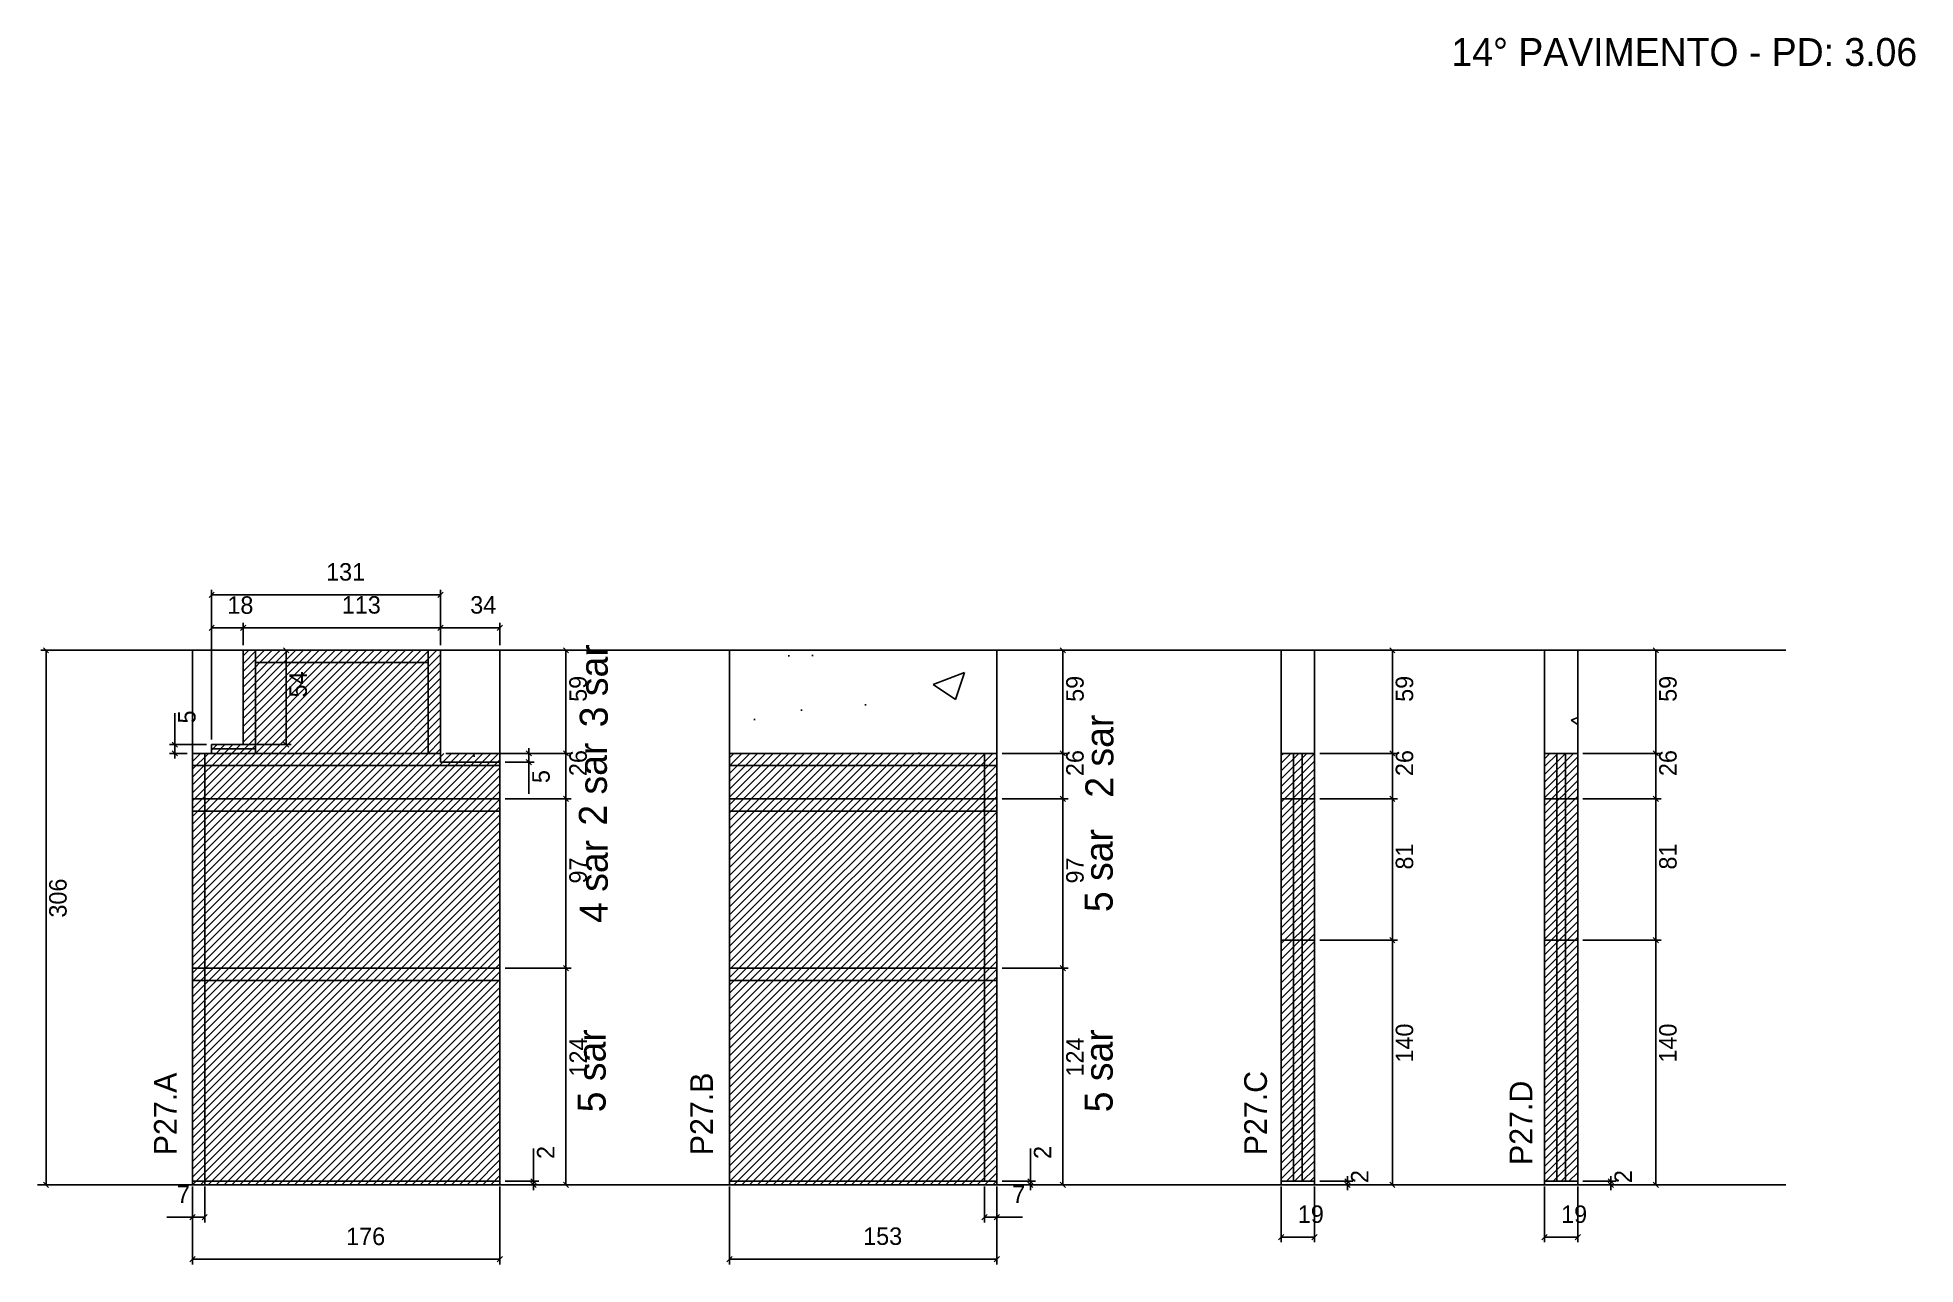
# Model space of a CAD drawing. Header units: metres. Extents: x 7628 to 8703, y 3945 to 4647.
import ezdxf

# ---------------------------------------------------------------- set-up
doc = ezdxf.new("R2010")
doc.units = ezdxf.units.M
for name, color, linetype in [('COTA', 7, 'Continuous'), ('Hachura', 7, 'Continuous'), ('NIVEL 2° PAV.', 7, 'Continuous'), ('NOMENCLATURA', 7, 'Continuous'), ('Nível', 7, 'Continuous'), ('Painéis', 7, 'Continuous'), ('SARR_2.2x7', 7, 'Continuous'), ('SARR_EDITAR', 7, 'Continuous'), ('Texto Seção', 7, 'Continuous')]:
    doc.layers.add(name, color=color, linetype=linetype)

msp = doc.modelspace()

# ---------------------------------------------------------------- hatches: boundary and pattern name
at = {"layer": 'COTA'}
h = msp.add_hatch(dxfattribs=at)
h.set_pattern_fill('AR-CONC')
h.paths.add_polyline_path([(7717.1, 4237.4), (7728.1, 4237.4), (7728.1, 4242.4), (7746.1, 4242.4), (7746.1, 4296.4), (7717.1, 4296.4), (7717.1, 4237.4)])
h = msp.add_hatch(dxfattribs=at)
h.set_pattern_fill('AR-CONC')
h.paths.add_polyline_path([(7893.1, 4232.4), (7893.1, 4296.4), (7859.1, 4296.4), (7859.1, 4232.4), (7893.1, 4232.4)])
h = msp.add_hatch(dxfattribs=at)
h.set_pattern_fill('AR-CONC')
h.paths.add_polyline_path([(8177.5, 4237.4), (8177.5, 4296.4), (8024.5, 4296.4), (8024.5, 4237.4), (8177.5, 4237.4)])
h = msp.add_hatch(dxfattribs=at)
h.set_pattern_fill('AR-CONC')
h.paths.add_polyline_path([(8359.3, 4296.4), (8340.3, 4296.4), (8340.3, 4237.4), (8359.3, 4237.4), (8359.3, 4296.4)])
h = msp.add_hatch(dxfattribs=at)
h.set_pattern_fill('AR-CONC')
h.paths.add_polyline_path([(8510, 4296.4), (8491, 4296.4), (8491, 4237.4), (8510, 4237.4), (8510, 4296.4)])
at = {"layer": 'Hachura'}
h = msp.add_hatch(dxfattribs=at)
h.set_pattern_fill('ANSI31')
h.paths.add_polyline_path([(7746.1, 4296.4), (7746.1, 4242.4), (7728.1, 4242.4), (7728.1, 4237.4), (7859.1, 4237.4), (7859.1, 4296.4), (7746.1, 4296.4)])
h = msp.add_hatch(dxfattribs=at)
h.set_pattern_fill('ANSI31')
h.paths.add_polyline_path([(7893.1, 4237.4), (7717.1, 4237.4), (7717.1, 3990.4), (7893.1, 3990.4), (7893.1, 4237.4)])
h = msp.add_hatch(dxfattribs=at)
h.set_pattern_fill('ANSI31')
h.paths.add_polyline_path([(8177.5, 4237.4), (8024.5, 4237.4), (8024.5, 3990.4), (8177.5, 3990.4), (8177.5, 4237.4)])
h = msp.add_hatch(dxfattribs=at)
h.set_pattern_fill('ANSI31')
h.paths.add_polyline_path([(8359.3, 4237.4), (8340.3, 4237.4), (8340.3, 3992.4), (8359.3, 3992.4), (8359.3, 4237.4)])
h = msp.add_hatch(dxfattribs=at)
h.set_pattern_fill('ANSI31')
h.paths.add_polyline_path([(8510, 4237.4), (8491, 4237.4), (8491, 3992.4), (8510, 3992.4), (8510, 4237.4)])

# ---------------------------------------------------------------- linework, layer by layer
at = {"layer": 'COTA', "color": 0, "lineweight": 25}
for p, q in [((7729.6, 4329.6), (7726.6, 4326.6)), ((7857.6, 4326.6), (7860.6, 4329.6)), ((7729.6, 4310.7), (7726.6, 4307.7)), ((7744.6, 4307.7), (7747.6, 4310.7)), ((7747.6, 4310.7), (7744.6, 4307.7)), ((7857.6, 4307.7), (7860.6, 4310.7)), ((7860.6, 4310.7), (7857.6, 4307.7)), ((7891.6, 4307.7), (7894.6, 4310.7)), ((7772.2, 4294.9), (7769.2, 4297.9)), ((7932.4, 4294.9), (7929.4, 4297.9)), ((8216.8, 4294.9), (8213.8, 4297.9)), ((8405.4, 4294.9), (8402.4, 4297.9)), ((8556.2, 4294.9), (8553.2, 4297.9)), ((7705.5, 4243.9), (7708.5, 4240.9)), ((7708.5, 4235.9), (7705.5, 4238.9)), ((7769.2, 4243.9), (7772.2, 4240.9)), ((7929.4, 4238.9), (7932.4, 4235.9)), ((8213.8, 4238.9), (8216.8, 4235.9)), ((8402.4, 4238.9), (8405.4, 4235.9)), ((8553.2, 4238.9), (8556.2, 4235.9)), ((7932.4, 4209.9), (7929.4, 4212.9)), ((8216.8, 4209.9), (8213.8, 4212.9)), ((8405.4, 4209.9), (8402.4, 4212.9)), ((8556.2, 4209.9), (8553.2, 4212.9)), ((8405.4, 4128.9), (8402.4, 4131.9)), ((8402.4, 4131.9), (8405.4, 4128.9)), ((8556.2, 4128.9), (8553.2, 4131.9)), ((8553.2, 4131.9), (8556.2, 4128.9)), ((7932.4, 4112.9), (7929.4, 4115.9)), ((7929.4, 4115.9), (7932.4, 4112.9)), ((8216.8, 4112.9), (8213.8, 4115.9)), ((8213.8, 4115.9), (8216.8, 4112.9)), ((7910.8, 3993.9), (7913.8, 3990.9)), ((7913.8, 3988.9), (7910.8, 3991.9)), ((7929.4, 3991.9), (7932.4, 3988.9)), ((8195.2, 3993.9), (8198.2, 3990.9)), ((8198.2, 3988.9), (8195.2, 3991.9)), ((8213.8, 3991.9), (8216.8, 3988.9)), ((8376.7, 3993.9), (8379.7, 3990.9)), ((8379.7, 3988.9), (8376.7, 3991.9)), ((8402.4, 3991.9), (8405.4, 3988.9)), ((8527.5, 3993.9), (8530.5, 3990.9)), ((8530.5, 3988.9), (8527.5, 3991.9)), ((8553.2, 3991.9), (8556.2, 3988.9)), ((7718.6, 3973.4), (7715.6, 3970.4)), ((7722.6, 3970.4), (7725.6, 3973.4)), ((8172, 3973.4), (8169, 3970.4)), ((8176, 3970.4), (8179, 3973.4)), ((8341.8, 3962), (8338.8, 3959)), ((8357.8, 3959), (8360.8, 3962)), ((8492.5, 3962), (8489.5, 3959)), ((8508.5, 3959), (8511.5, 3962)), ((7718.6, 3949.3), (7715.6, 3946.3)), ((7891.6, 3946.3), (7894.6, 3949.3)), ((8026, 3949.3), (8023, 3946.3)), ((8176, 3946.3), (8179, 3949.3))]:
    msp.add_line(p, q, dxfattribs=at)
at = {"layer": 'COTA', "color": 4, "lineweight": 25}
for p, q in [((7728.1, 4299.4), (7728.1, 4331.1)), ((7859.1, 4328.1), (7728.1, 4328.1)), ((7859.1, 4299.4), (7859.1, 4331.1)), ((7728.1, 4245.4), (7728.1, 4312.2)), ((7746.1, 4299.4), (7746.1, 4312.2)), ((7746.1, 4299.4), (7746.1, 4312.2)), ((7859.1, 4299.4), (7859.1, 4312.2)), ((7859.1, 4299.4), (7859.1, 4312.2)), ((7893.1, 4299.4), (7893.1, 4312.2)), ((7728.1, 4309.2), (7746.1, 4309.2)), ((7746.1, 4309.2), (7859.1, 4309.2)), ((7859.1, 4309.2), (7893.1, 4309.2)), ((7749.1, 4296.4), (7773.7, 4296.4)), ((7770.7, 4242.4), (7770.7, 4296.4)), ((7896.1, 4296.4), (7933.9, 4296.4)), ((7930.9, 4237.4), (7930.9, 4296.4)), ((8180.5, 4296.4), (8218.3, 4296.4)), ((8215.3, 4237.4), (8215.3, 4296.4)), ((8362.3, 4296.4), (8406.9, 4296.4)), ((8403.9, 4237.4), (8403.9, 4296.4)), ((8513, 4296.4), (8557.7, 4296.4)), ((8554.7, 4237.4), (8554.7, 4296.4)), ((7707, 4242.4), (7707, 4260.5)), ((7725.1, 4242.4), (7704, 4242.4)), ((7714.1, 4237.4), (7704, 4237.4)), ((7707, 4237.4), (7707, 4242.4)), ((7707, 4237.4), (7707, 4234.4)), ((7749.1, 4242.4), (7773.7, 4242.4)), ((7862.1, 4237.4), (7933.9, 4237.4)), ((8180.5, 4237.4), (8218.3, 4237.4)), ((8362.3, 4237.4), (8406.9, 4237.4)), ((8513, 4237.4), (8557.7, 4237.4)), ((7896.1, 4211.4), (7933.9, 4211.4)), ((7930.9, 4211.4), (7930.9, 4114.4)), ((8180.5, 4211.4), (8218.3, 4211.4)), ((8215.3, 4211.4), (8215.3, 4114.4)), ((8362.3, 4211.4), (8406.9, 4211.4)), ((8403.9, 4130.4), (8403.9, 4211.4)), ((8513, 4211.4), (8557.7, 4211.4)), ((8554.7, 4130.4), (8554.7, 4211.4)), ((8362.3, 4130.4), (8406.9, 4130.4)), ((8362.3, 4130.4), (8406.9, 4130.4)), ((8403.9, 3990.4), (8403.9, 4130.4)), ((8513, 4130.4), (8557.7, 4130.4)), ((8513, 4130.4), (8557.7, 4130.4)), ((8554.7, 3990.4), (8554.7, 4130.4)), ((7896.1, 4114.4), (7933.9, 4114.4)), ((7896.1, 4114.4), (7933.9, 4114.4)), ((7930.9, 3990.4), (7930.9, 4114.4)), ((8180.5, 4114.4), (8218.3, 4114.4)), ((8180.5, 4114.4), (8218.3, 4114.4)), ((8215.3, 3990.4), (8215.3, 4114.4)), ((7912.3, 3992.4), (7912.3, 4011.2)), ((8196.7, 3992.4), (8196.7, 4011.2)), ((7717.1, 3989.4), (7717.1, 3944.8)), ((7724.1, 3989.4), (7724.1, 3968.9)), ((7893.1, 3989.4), (7893.1, 3944.8)), ((7896.1, 3992.4), (7915.3, 3992.4)), ((7896.1, 3990.4), (7915.3, 3990.4)), ((7896.1, 3990.4), (7933.9, 3990.4)), ((7912.3, 3990.4), (7912.3, 3992.4)), ((7912.3, 3990.4), (7912.3, 3987.4)), ((8024.5, 3989.4), (8024.5, 3944.8)), ((8170.5, 3989.4), (8170.5, 3968.9)), ((8177.5, 3989.4), (8177.5, 3944.8)), ((8180.5, 3992.4), (8199.7, 3992.4)), ((8180.5, 3990.4), (8199.7, 3990.4)), ((8180.5, 3990.4), (8218.3, 3990.4)), ((8196.7, 3990.4), (8196.7, 3992.4)), ((8196.7, 3990.4), (8196.7, 3987.4)), ((8340.3, 3989.4), (8340.3, 3957.5)), ((8359.3, 3989.4), (8359.3, 3957.5)), ((8362.3, 3992.4), (8381.2, 3992.4)), ((8362.3, 3990.4), (8381.2, 3990.4)), ((8362.3, 3990.4), (8406.9, 3990.4)), ((8378.2, 3992.4), (8378.2, 3995.4)), ((8378.2, 3990.4), (8378.2, 3992.4)), ((8378.2, 3990.4), (8378.2, 3987.4)), ((8491, 3989.4), (8491, 3957.5)), ((8510, 3989.4), (8510, 3957.5)), ((8513, 3992.4), (8532, 3992.4)), ((8513, 3990.4), (8532, 3990.4)), ((8513, 3990.4), (8557.7, 3990.4)), ((8529, 3992.4), (8529, 3995.4)), ((8529, 3990.4), (8529, 3992.4)), ((8529, 3990.4), (8529, 3987.4)), ((7717.1, 3987.4), (7717.1, 3968.9)), ((8177.5, 3987.4), (8177.5, 3968.9)), ((7717.1, 3971.9), (7702.4, 3971.9)), ((7724.1, 3971.9), (7717.1, 3971.9)), ((8170.5, 3971.9), (8177.5, 3971.9)), ((8177.5, 3971.9), (8192.2, 3971.9)), ((8340.3, 3960.5), (8359.3, 3960.5)), ((8491, 3960.5), (8510, 3960.5)), ((7893.1, 3947.8), (7717.1, 3947.8)), ((8177.5, 3947.8), (8024.5, 3947.8))]:
    msp.add_line(p, q, dxfattribs=at)
at = {"layer": 'COTA', "color": 241, "lineweight": 25}
for p, q in [((7746.1, 4296.4), (7717.1, 4296.4)), ((7717.1, 4237.4), (7717.1, 4296.4)), ((7893.1, 4296.4), (7859.1, 4296.4)), ((7893.1, 4232.4), (7893.1, 4296.4)), ((8177.5, 4296.4), (8024.5, 4296.4)), ((8024.5, 4237.4), (8024.5, 4296.4)), ((8177.5, 4237.4), (8177.5, 4296.4))]:
    msp.add_line(p, q, dxfattribs=at)
for points in [[(8359.3, 4237.4), (8359.3, 4296.4), (8340.3, 4296.4), (8340.3, 4237.4)], [(8510, 4237.4), (8510, 4296.4), (8491, 4296.4), (8491, 4237.4)]]:
    msp.add_lwpolyline(points, dxfattribs=at)
at = {"layer": 'NIVEL 2° PAV.', "color": 4, "lineweight": 25}
for p, q in [((7647.9, 4296.4), (7630.3, 4296.4)), ((7633.3, 3990.4), (7633.3, 4296.4)), ((7737.9, 3990.4), (7630.3, 3990.4))]:
    msp.add_line(p, q, dxfattribs=at)
at = {"layer": 'NIVEL 2° PAV.', "color": 0, "lineweight": 25}
for p, q in [((7634.8, 4294.9), (7631.8, 4297.9)), ((7631.8, 3991.9), (7634.8, 3988.9))]:
    msp.add_line(p, q, dxfattribs=at)
at = {"layer": 'Nível', "color": 4, "lineweight": 25}
for p, q in [((7636.3, 4296.4), (8629.2, 4296.4)), ((7628.5, 3990.4), (8629.2, 3990.4))]:
    msp.add_line(p, q, dxfattribs=at)
at = {"layer": 'Painéis', "color": 200, "lineweight": 25}
for p, q in [((7746.1, 4242.4), (7746.1, 4296.4)), ((7859.1, 4296.4), (7746.1, 4296.4)), ((7859.1, 4296.4), (7859.1, 4232.4)), ((7859.1, 4237.4), (7717.1, 4237.4)), ((7717.1, 4211.4), (7717.1, 4237.4)), ((7728.1, 4242.4), (7746.1, 4242.4)), ((7728.1, 4237.4), (7728.1, 4242.4)), ((8177.5, 4237.4), (8024.5, 4237.4)), ((8024.5, 4211.4), (8024.5, 4237.4)), ((8177.5, 4211.4), (8177.5, 4237.4)), ((8340.3, 4237.4), (8359.3, 4237.4)), ((8340.3, 4211.4), (8340.3, 4237.4)), ((8359.3, 4211.4), (8359.3, 4237.4)), ((8491, 4237.4), (8510, 4237.4)), ((8491, 4211.4), (8491, 4237.4)), ((8510, 4211.4), (8510, 4237.4)), ((7859.1, 4232.4), (7893.1, 4232.4)), ((7893.1, 4211.4), (7893.1, 4232.4)), ((7717.1, 4211.4), (7717.1, 4114.4)), ((7893.1, 4211.4), (7717.1, 4211.4)), ((7893.1, 4114.4), (7893.1, 4211.4)), ((8024.5, 4211.4), (8024.5, 4114.4)), ((8177.5, 4211.4), (8024.5, 4211.4)), ((8177.5, 4114.4), (8177.5, 4211.4)), ((8340.3, 4130.4), (8340.3, 4211.4)), ((8340.3, 4211.4), (8359.3, 4211.4)), ((8359.3, 4130.4), (8359.3, 4211.4)), ((8491, 4130.4), (8491, 4211.4)), ((8491, 4211.4), (8510, 4211.4)), ((8510, 4130.4), (8510, 4211.4)), ((8340.3, 4130.4), (8340.3, 3992.4)), ((8359.3, 4130.4), (8340.3, 4130.4)), ((8359.3, 3992.4), (8359.3, 4130.4)), ((8491, 4130.4), (8491, 3992.4)), ((8510, 4130.4), (8491, 4130.4)), ((8510, 3992.4), (8510, 4130.4)), ((7717.1, 4114.4), (7717.1, 3990.4)), ((7717.1, 4114.4), (7893.1, 4114.4)), ((7893.1, 4114.4), (7717.1, 4114.4)), ((7893.1, 3990.4), (7893.1, 4114.4)), ((8024.5, 4114.4), (8024.5, 3990.4)), ((8024.5, 4114.4), (8177.5, 4114.4)), ((8177.5, 4114.4), (8024.5, 4114.4)), ((8177.5, 3990.4), (8177.5, 4114.4)), ((7717.1, 3992.4), (7893.1, 3992.4)), ((8024.5, 3992.4), (8177.5, 3992.4)), ((8340.3, 3992.4), (8359.3, 3992.4)), ((8491, 3992.4), (8510, 3992.4))]:
    msp.add_line(p, q, dxfattribs=at)
at = {"layer": 'Painéis', "color": 4, "lineweight": 25}
for p, q in [((7862.1, 4237.4), (7933.9, 4237.4)), ((7862.1, 4237.4), (7912.7, 4237.4)), ((7909.7, 4237.4), (7909.7, 4240.4)), ((7909.7, 4237.4), (7909.7, 4232.4)), ((7930.9, 4211.4), (7930.9, 4237.4)), ((8180.5, 4237.4), (8218.3, 4237.4)), ((8215.3, 4211.4), (8215.3, 4237.4)), ((8362.3, 4237.4), (8406.9, 4237.4)), ((8403.9, 4211.4), (8403.9, 4237.4)), ((8513, 4237.4), (8557.7, 4237.4)), ((8554.7, 4211.4), (8554.7, 4237.4)), ((7896.1, 4232.4), (7912.7, 4232.4)), ((7909.7, 4232.4), (7909.7, 4214.3)), ((7896.1, 4211.4), (7933.9, 4211.4)), ((8180.5, 4211.4), (8218.3, 4211.4)), ((8362.3, 4211.4), (8406.9, 4211.4)), ((8513, 4211.4), (8557.7, 4211.4))]:
    msp.add_line(p, q, dxfattribs=at)
at = {"layer": 'Painéis', "color": 0, "lineweight": 25}
for p, q in [((7908.2, 4238.9), (7911.2, 4235.9)), ((7932.4, 4235.9), (7929.4, 4238.9)), ((8216.8, 4235.9), (8213.8, 4238.9)), ((8405.4, 4235.9), (8402.4, 4238.9)), ((8556.2, 4235.9), (8553.2, 4238.9)), ((7911.2, 4230.9), (7908.2, 4233.9)), ((7929.4, 4212.9), (7932.4, 4209.9)), ((8213.8, 4212.9), (8216.8, 4209.9)), ((8402.4, 4212.9), (8405.4, 4209.9)), ((8553.2, 4212.9), (8556.2, 4209.9))]:
    msp.add_line(p, q, dxfattribs=at)
at = {"layer": 'Painéis', "color": 200, "lineweight": 25}
for points in [[(7893.1, 3992.4), (7717.1, 3992.4), (7717.1, 3990.4), (7893.1, 3990.4)], [(8177.5, 3992.4), (8024.5, 3992.4), (8024.5, 3990.4), (8177.5, 3990.4)], [(8340.3, 3992.4), (8359.3, 3992.4), (8359.3, 3990.4), (8340.3, 3990.4)], [(8491, 3992.4), (8510, 3992.4), (8510, 3990.4), (8491, 3990.4)]]:
    msp.add_lwpolyline(points, close=True, dxfattribs=at)
at = {"layer": 'SARR_2.2x7', "color": 40, "lineweight": 25}
for p, q in [((7753.1, 4242.4), (7753.1, 4296.4)), ((7753.1, 4289.4), (7852.1, 4289.4)), ((7852.1, 4296.4), (7852.1, 4237.4)), ((7724.1, 4211.4), (7724.1, 4237.4)), ((7746.1, 4242.4), (7753.1, 4242.4)), ((8170.5, 4211.4), (8170.5, 4237.4)), ((8347.3, 4211.4), (8347.3, 4237.4)), ((8352.2, 4211.4), (8352.2, 4237.4)), ((8498, 4211.4), (8498, 4237.4)), ((8503, 4211.4), (8503, 4237.4)), ((7893.1, 4230.4), (7717.1, 4230.4)), ((8177.5, 4230.4), (8024.5, 4230.4)), ((7893.1, 4204.4), (7717.1, 4204.4)), ((7724.1, 4114.4), (7724.1, 4211.4)), ((8177.5, 4204.4), (8024.5, 4204.4)), ((8170.5, 4114.4), (8170.5, 4211.4)), ((8347.3, 4130.4), (8347.3, 4211.4)), ((8352.3, 4130.4), (8352.3, 4211.4)), ((8498, 4130.4), (8498, 4211.4)), ((8503, 4130.4), (8503, 4211.4)), ((8347.3, 4130.4), (8347.3, 3992.4)), ((8352.3, 4130.4), (8352.3, 3992.4)), ((8498, 4130.4), (8498, 3992.4)), ((8503, 4130.4), (8503, 3992.4)), ((7893.1, 4107.4), (7717.1, 4107.4)), ((7724.1, 4114.4), (7724.1, 3990.4)), ((8177.5, 4107.4), (8024.5, 4107.4)), ((8170.5, 3992.4), (8170.5, 4114.4))]:
    msp.add_line(p, q, dxfattribs=at)
at = {"layer": 'SARR_EDITAR', "color": 141, "lineweight": 25}
for p, q in [((7728.1, 4239.9), (7753.1, 4239.9)), ((7753.1, 4242.4), (7753.1, 4237.4))]:
    msp.add_line(p, q, dxfattribs=at)

# ---------------------------------------------------------------- texts
at = {"layer": 'COTA', "color": 240, "lineweight": 25}
for s, p in [('131', (7793.6, 4336.3)), ('18', (7737.1, 4317.3)), ('113', (7802.6, 4317.4)), ('34', (7876.1, 4317.4)), ('7', (7708.2, 3980)), ('7', (8186.3, 3980)), ('19', (8349.8, 3968.6)), ('19', (8500.5, 3968.6)), ('153', (8101, 3956)), ('176', (7805.1, 3955.9))]:
    msp.add_text(s, height=10, dxfattribs=at).set_placement(p)
for s, p in [('54', (7782.6, 4269.4)), ('59', (7942.8, 4266.9)), ('59', (8227.2, 4266.9)), ('59', (8415.8, 4266.9)), ('59', (8566.6, 4266.9)), ('5', (7718.9, 4254.5)), ('81', (8415.8, 4170.9)), ('81', (8566.6, 4170.9)), ('97', (7942.8, 4162.9)), ('97', (8227.2, 4162.9)), ('124', (7942.9, 4052.4)), ('124', (8227.2, 4052.4)), ('140', (8415.8, 4060.4)), ('140', (8566.6, 4060.4)), ('2', (7924.3, 4005.2)), ('2', (8208.7, 4005.2)), ('2', (8390.2, 3991.4)), ('2', (8541, 3991.4))]:
    msp.add_text(s, height=10, rotation=90, dxfattribs=at).set_placement(p)
at = {"layer": 'NIVEL 2° PAV.', "color": 240, "lineweight": 25}
msp.add_text('306', height=10, rotation=90, dxfattribs=at).set_placement((7645.1, 4143.4))
at = {"layer": 'NOMENCLATURA', "color": 2, "lineweight": 25}
msp.add_text('14° PAVIMENTO - PD: 3.06', height=16, dxfattribs=at).set_placement((8437.7, 4630.9))
at = {"layer": 'NOMENCLATURA', "color": 7, "lineweight": 25}
for s, p in [('3 sar', (7954.8, 4252.3)), ('2 sar', (8244.2, 4212)), ('2 sar', (7954.3, 4196)), ('5 sar', (8243.8, 4146.5)), ('4 sar', (7954.8, 4140.3)), ('5 sar', (7953.6, 4031.9)), ('5 sar', (8243.8, 4031.9))]:
    msp.add_text(s, height=16, rotation=90, dxfattribs=at).set_placement(p)
at = {"layer": 'Painéis', "color": 240, "lineweight": 25}
for s, p in [('26', (7942.8, 4224.4)), ('26', (8227.2, 4224.4)), ('26', (8415.8, 4224.4)), ('26', (8566.6, 4224.4)), ('5', (7921.6, 4220.4))]:
    msp.add_text(s, height=10, rotation=90, dxfattribs=at).set_placement(p)
at = {"layer": 'Texto Seção', "color": 7, "lineweight": 15}
for s, p in [('P27.A', (7708.1, 4007.3)), ('P27.B', (8015, 4007.3)), ('P27.C', (8332.1, 4007.3)), ('P27.D', (8484, 4001.7))]:
    msp.add_text(s, height=13, rotation=90, dxfattribs=at).set_placement(p)

doc.saveas('drawing.dxf')
